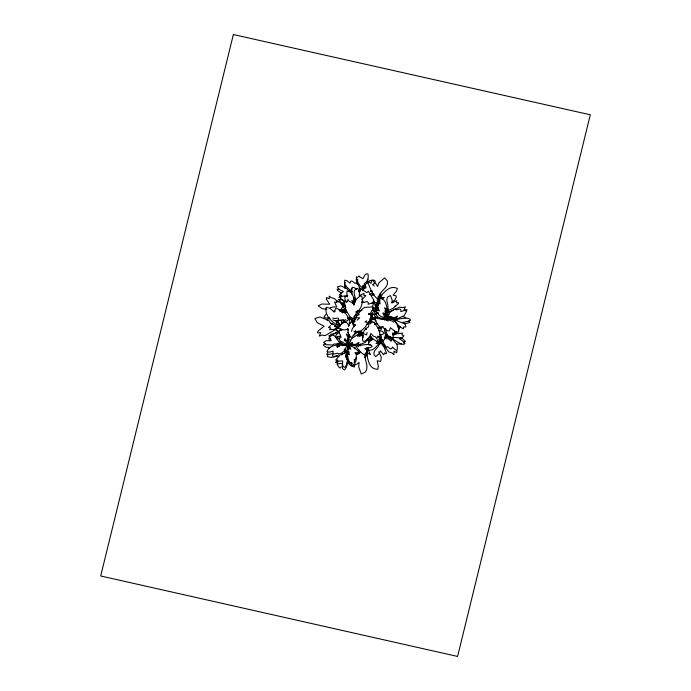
<?xml version="1.0" encoding="UTF-8"?>
<svg xmlns="http://www.w3.org/2000/svg" width="691" height="691" viewBox="0 0 691 691"><rect width="100%" height="100%" fill="white"/><g stroke="black" fill="none" stroke-linecap="round" stroke-linejoin="round"><path stroke-width="1.04" d="M347.15 362.214L347.098 365.194L346.226 367.457L344.628 369.918L343.79 369.642C340.896 368.959 343.531 361.842 341.708 363.483L338.694 363.63L337.303 364.511L337.692 362.81L335.463 362.568L337.536 360.192M338.469 318.301L338.435 319.829C339.722 321.375 343.436 318.672 343.738 319.959L343.937 320.538L345.725 319.708M345.146 338.633L345.111 340.171C346.398 341.717 350.112 339.013 350.415 340.3L350.613 340.879M351.201 292.595L351.382 290.997L351.978 291.516M381.665 298.469L379.825 297.51M386.718 313.083L384.878 312.125M360.192 291.671L359.994 288.285L358.249 284.839L356.038 282.766L355.589 283.189C354.716 284.174 352.591 280.226 350.778 281.064L350.052 283.215L347.176 280.814L344.731 280.166C343.738 285.081 347.849 288.432 351.399 290.764L350.985 291.265L347.625 289.926L346.554 288.233L340.689 285.936L337.381 286.8L338.875 289.287L343.392 291.533L339.082 295.048L341.147 295.333L340.611 296.56M368.243 338.996L368.597 342.693M367.051 332.483L366.593 334.936L358.517 331.335A13.604 12.844 4.3 0 1 357.748 331.36M351.667 317.411L351.564 319.337L353.136 322.637L353.049 324.01M356.115 357.99L355.891 361.367L354.017 362.248M368.51 344.04L368.674 341.268L367.318 339.73L367.75 339.117L370.557 340.3L372 340.024L370.894 339.376L370.134 337.692M354.699 365.038L354.336 367.085L349.37 364.511A15.513 14.649 4.3 0 1 347.599 359.795L346.925 356.85L346.269 357.774M394.518 331.049L394.406 332.57L393.214 333.554L392.436 333.088L393.214 336.241L392.851 338.288L387.884 335.722A15.513 14.649 4.3 0 1 386.114 331.006L385.638 328.372M351.503 331.36L352.436 328.493L354.759 325.167L355.71 324.925L354.31 325.029L353.36 323.008L355.969 317.307M375.083 283.69L374.85 282.947M380.188 297.64L379.575 299.574M367.491 340.603L367.353 339.16M350.596 336.638L349.853 336.88C348.86 337.899 346.804 344.895 349.085 343.375L351.667 338.65L357.42 334.781L357.912 336.171L358.327 335.878C360.547 337.13 360.788 328.873 358.664 333.183L357.783 336.085M346.58 354.233L346.718 352.928M368.027 279.285L366.895 283.379M372.907 295.454L373.08 293.9M390.087 318.957L390.346 316.616M368.156 344.507L369.089 341.82L372.89 338.469L369.625 337.934M348.255 351.771L347.754 352.989L347.53 352.393M344.438 288.207L344.826 285.763M375.446 320.235L375.351 320.728L376.129 320.503M363.077 290.721L362.179 288.968L359.881 289.9L359.234 292.017L358.309 290.851M374.842 324.165L374.643 322.343L373.209 322.256M359.812 335.912L360.158 334.53L360.754 335.964M362.283 289.425L362.896 288.112L362.628 289.935M354.837 302.485L355.468 300.922M349.344 335.619L349.309 336.586L350.017 335.843M348.463 326.437L349.793 322.896L352.22 321.876L353.922 326.446M379.843 326.402L379.134 326.852M370.782 315.398L371.05 313.74L368.744 314.586M349.948 347.478L349.81 348.713L350.648 348.255M385.941 319.968L385.984 318.81L384.671 320.192M354.569 348.739L355.019 347.029L354.207 347.677M328.018 354.163L327.275 356.573C330.609 357.713 334.271 357.783 337.173 355.494M381.251 338.132L380.525 342.546L383.902 346.701L386.597 353.196L385.889 353.896L384.585 352.842L383.635 354.803L380.421 350.795L379.385 353.369L375.757 356.642L374.047 354.733C372.725 349.801 379.324 348.134 379.1 343.539C375.93 346.666 372.795 352.056 367.457 349.603L368.113 347.694M353.783 322.17L354.405 320.235L356.383 317.765L359.743 317.8L357.23 320.166M346.813 359.355L347.202 358.18L347.547 358.94M373.304 313.8L371.214 319.752L371.551 320.857L372.959 322.248L374.211 322.507L378.798 329.201L380.732 337.536L377.476 336.431L376.828 338.875L375.524 336.854L373.157 336.016L370.808 333.399C370.298 336.906 367.577 340.093 364.278 341.354L362.93 341.181C361.488 335.714 363.216 329.357 368.623 326.808L368.899 322.896L366.575 324.554L365.91 326.256A23.865 21.162 7.1 0 1 360.158 331.205L353.801 331.671M352.799 322.576L353.516 320.564L352.03 317.99L350.881 317.324L347.875 318.663M365.746 286.558L363.794 288.838L363.984 286.204L365.634 284.908M375.671 306.856L377.295 302.14L377.372 298.719C372.242 294.85 370.393 288.484 367.966 282.861L369.054 281.833L371.067 283.414L371.525 281.211L371.965 280.365L372.518 280.529L376.56 284.493L377.476 286.506L379.057 282.697L384.611 277.903L387.245 280.753C389.266 288.13 379.204 290.401 379.549 297.26C384.421 292.561 389.387 284.718 397.403 288.432L396.418 291.257L393.093 295.169L396.366 295.973L396.159 297.389L394.95 299.946L391.365 302.641M359.311 350.147L357.135 354.12L355.39 352.686M362.032 289.659L362.283 287.715C358.724 285.279 357.152 281.09 356.288 276.823C358.802 278.628 358.499 273.999 359.743 276.936L362.378 278.335C363.276 280.494 364.226 273.152 367.076 273.835L367.957 273.947C368.856 277.609 367.785 281.876 364.209 283.681L364.019 286.324L365.971 284.036A15.513 14.304 5.8 0 1 369.728 280.667C375.697 278.819 376.966 281.462 372.604 284.882L373.511 284.796L374.125 286.16M379.039 302.917L378.996 302.157L377.735 303.081L377.096 305.655L378.34 304.705L377.243 307.158L375.317 307.927M375.472 313.248L374.738 315.027L375.075 320.037L377.787 324.321C377.891 325.763 380.62 326.584 381.19 328.268L382.14 326.86L386.822 330.626L389.292 330.859L390.389 327.689L394.82 331.274L398.577 332.267C400.046 324.822 393.62 319.942 388.256 316.487L388.895 315.744M349.421 334.461L349.05 335.36L347.944 332.311L348.324 328.916L345.034 329.909L342.52 329.607L340.438 330.574L340.957 328.536L337.536 328.078L343.056 322.749L345.63 321.704M375.36 307.659L374.591 308.782L373.891 307.564M362.697 336.405L363.241 335.178L361.263 335.273L361.73 334.029M352.09 321.635L352.747 320.71M385.094 328.294L384.369 330.566C386.761 333.883 385.604 338.219 383.142 341.129L382.304 340.853C379.411 340.171 382.045 333.045 380.214 334.686M337.579 324.718L337.847 324.139L339.324 324.347M346.018 350.294L344.248 353.308M337.726 347.34L337.597 346.692M398.431 330.108L400.132 326.765L398.215 326.048M372.959 312.462L370.687 314.301M327.698 352.427L326.783 354.198L327.413 354.561L332.967 353.688L332.613 355.969C333.891 357.515 337.614 354.811 337.916 356.098L338.115 356.677L338.979 356.21M339.747 337.51L340.663 335.748M350.639 343.246L347.962 346.77L349.905 346.882M337.484 347.443L340.913 341.786M380.586 330.143L381.708 328.536L381.311 328.087L378.003 328.19M372.371 306.89L373.632 303.314L372.242 302.986L368.07 304.282L368.363 302.788L367.327 301.552L363.518 302.554L363.025 301.164L361.471 302.373M367.698 338.78L365.47 342.365C345.863 349.905 371.309 340.991 372.121 346.416L370.825 347.4L364.788 348.627L366.662 350.035L367.655 353.196L365.245 353.239L365.228 355.079C360.78 353.429 357.998 349.404 355.77 345.526L348.765 345.353L353.956 347.357L358.18 351.019L358.612 352.66L359.631 352.911L358.275 353.585L355.468 352.401L355.044 353.015L356.401 354.552L356.115 358.845L354.924 359.83L354.146 359.363C356.426 364.295 354.137 366.316 349.594 361.998A15.513 14.649 4.3 0 1 347.823 357.282L347.15 354.336L346.079 356.841C348.48 360.158 347.314 364.485 344.852 367.405L344.014 367.128C341.121 366.446 343.755 359.32 341.933 360.961L338.918 361.117L337.528 361.998L337.916 360.296L335.688 360.054L339.436 355.424L346.804 351.719L347.815 345.163L346.381 346.459L344.472 350.795L341.294 353.205L338.34 354.163L338.141 353.576C337.839 352.289 334.116 355.001 332.837 353.455L333.192 351.166L329.503 352.134L327.007 351.676C328.415 346.77 333.615 345.431 337.951 344.818L337.821 344.178L334.176 343.954L332.431 345.042L326.109 344.628L323.552 342.408L326.057 340.767L331.153 340.654L328.951 335.567L330.937 336.197L331.041 333.908L332.241 335.126L334.401 335.783L340.162 343.358M374.056 311.304L374.401 310.665L374.885 311.002M352.065 320.296L351.607 320.995L352.099 319.026M371.715 303.677L372.699 302.114L373.995 302.546L375.377 304.36L376.638 310.579M362.516 290.47L362.991 290.047L366.74 292.682L368.398 291.205L373.632 299.834L374.228 302.39M325.884 314.189L323.898 317.299L325.824 317.946L329.572 317.825M332.241 324.563L332.794 323.699M370.886 317.229L371.957 316.037L372.449 314.042L370.626 315.511M406.317 311.572L407.025 309.741L403.993 309.844L405.453 306.839L402.931 307.642L399.484 307.124L389.569 311.65L387.409 313.248L385.129 313.679M341.795 343.729L342.978 342.002M385.276 317.402L387.824 314.301M345.846 355.658L346.191 355.105L345.776 357.135M378.184 328.458L379.048 327.223M330.687 335.455L332.699 333.883L339.272 332.328M354.5 321.868L355.122 321.09M379.765 336.465L380.948 335.014M372.924 293.217L369.374 294.556M344.956 304.973L341.371 308.402L341.354 308.989L344.679 309.991L343.254 311.831M344.213 340.723L345.44 339.445M341.259 366.817L340.058 368.07L339.074 367.292L337.424 364.934L337.26 362.369M381.138 336.802L379.281 338.046M336.534 338.745L337.597 337.683L335.472 337.156L335.61 336.197L336.405 334.47L339.324 332.25M395.01 333.062L395.623 332.457M377.286 306.398L375.291 309.559L378.556 307.322M339.575 324.122L340.387 324.692M358.491 333.926L360.918 332.043M382.805 298.745L384.317 297.389L380.957 297.648L379.359 299.03L378.53 301.596L379.411 301.103M380.715 297.009L381.898 295.558L379.739 294.902L380.827 293.563L379.938 293.191M348.299 318.231L350.078 317.178M343.177 353.757L341.656 354.889M336.586 328.968L325.219 335.584L321.773 335.1L319.251 336.076L320.719 332.639L317.679 332.855L317.54 332.233L318.387 330.773L324.148 326.238L317.195 322.628L314.88 318.525L319.968 316.979L328.985 320.65L330.644 323.431L335.826 325.573L336.457 324.718C330.73 320.849 324.606 315.105 326.152 307.245L329.918 308.255L334.34 312.168L335.446 308.575L337.916 308.765L342.598 312.868L343.548 311.252C344.075 313.083 346.891 314.034 346.951 315.606L349.655 320.348L350.087 323.138M403.579 342.9L405.427 341.354L401.506 337.864L392.782 337.415M362.006 299.6L365.893 295.584L363.924 295.558L364.002 293.347L359.242 295.644L359.527 292.829L357.817 288.259L355.39 289.279C351.909 293.105 357.005 297.7 354.656 301.734C353.3 297.536 353.023 291.196 347.098 291.144L346.778 293.183L347.469 296.569L345.319 296.128L344.99 297.07L344.887 299.004L346.459 302.304M357.973 331.913L352.997 335.61M384.973 315.528L386.096 314.604M341.708 295.048L338.858 297.571L340.922 297.856L339.963 299.894L342.33 299.436M330.566 325.582L328.484 327.551L330.548 327.828L329.59 329.875L331.231 329.313L333.477 329.65L339.013 326.981M385.353 310.89L385.397 310.414M354.604 298.054L355.217 298.192M349.205 319.346L351.857 318.689M381.89 326.688L382.408 326.351M343.012 311.961L345.129 311.08L346.632 311.391M396.548 332.734L393.058 334.936M335.861 321.496L336.552 321.047M332.095 324.476L332.794 324.027L330.929 323.138M333.399 334.245L336.923 332.051L339.583 331.507M357.282 354.051L360.667 351.978M337.009 322.619L338.642 321.652M369.728 320.339L371.361 319.372L375.645 318.871M391.78 337.268L389.076 338.996L385.518 338.65M345.034 321.799L347.893 320.192M378.435 328.743L380.577 327.543M366.679 320.797L364.995 322.049L367.94 322.36C369.219 321.92 371.767 318.689 370.497 318.18L370.229 318.568L372.579 316.435L372.268 315.493L370.601 315.891M344.135 349.516L345.526 348.791L345.077 351.158L346.675 353.092L349.482 351.978M368.424 313.852L369.201 313.446M374.747 324.623L377.2 323.673M363.371 337.45L362.473 337.908L362.766 336.405L361.721 335.17L359.389 336.033M330.358 307.806L332.993 306.916L336.759 307.037L334.556 301.941L336.534 302.572L336.638 300.283L337.847 301.509L340.007 302.166L345.068 309.421L346.545 310.466M338.34 327.491L335.835 329.123L338.383 331.352M325.832 343.289L323.328 344.921L323.794 345.543L325.884 347.15L330.082 347.452M342.909 303.582L342.209 303.928L343.703 306.415M344.999 296.707L347.763 295.368M339.359 342.598L341.216 341.717M370.566 291.585L371.905 290.963M329.814 336.051L331.62 335.213M370.393 336.621L369.918 336.94L370.808 337.113M383.298 346.122L384.757 345.474M330.091 318.43L326.783 319.302L327.404 320.659M336.465 329.978L335.99 330.186L338.184 331.196M374.401 294.176L371.343 295.282M339.886 310.544L341.717 309.87M369.149 337.329L370.912 336.603M394.889 306.588L395.615 306.294L395.105 306.139M339.428 310.147L340.317 309.793M390.596 337.191L389.793 337.484L385.163 335.541M339.117 320.244L334.902 320.65L332.881 319.873M342.088 320.684L341.328 321.142L340.991 320.417M369.823 314.353L368.623 314.431M344.654 312.297L345.707 312.012M361.998 310.268L355.986 311.624M352.168 292.233L350.104 291.688L352.039 291.999M393.438 335.126L397.463 333.615L402.654 333.131L401.834 334.746L403.976 335.8L401.635 338.141L399.303 338.573L404.157 342.183L404.866 343.6C401.903 348.134 382.779 329.408 397.04 344.343L397.394 348.402L396.841 350.156L395.451 349.853L392.307 346.968L391.875 348.402L390.38 349.041L387.426 346.554L386.338 347.564L382.961 341.769L382.581 340.041M379.67 334.893L383.099 334.124L384.403 333.131L382.08 331.265L378.78 330.782M366.325 350.881L368.864 350.302M337.528 318.024L335.1 318.516L332.604 318.059M377.156 318.56L379.316 318.741M401.566 343.954L396.945 344.135M342.045 311.209L343.643 310.941M385.664 310.302L387.789 309.965M389.871 336.448L384.187 337.148M339.039 288.812L337.156 289.322L337.787 290.678L341.302 293.157M384.179 316.184L387.072 315.804M371.698 339.324L370.696 339.324M341.639 311.641L343.747 310.812L339.782 310.337M345.241 282.619L344.507 282.679L344.533 285.573L345.647 288.199M370.765 314.854L376.422 313.783L377.727 312.79L375.403 310.924L372.103 310.449M346.718 312.358L343.418 312.375M369.244 336.906L370.756 336.811M362.067 332.008L361.048 332.069L362.205 332.863M383.289 326.498L382.633 326.515M379.549 298.296L377.528 298.512L377.476 299.022M344.947 302.77L342.503 302.762L345.88 307.279M350.225 323.138L349.18 323.103L349.508 323.492M368.769 314.388L369.443 314.379L369.029 313.671M366.921 323.932L367.949 323.924L368.761 322.887L371.378 316.383L370.428 314.137L369.029 314.301L369.979 313.999L372.311 310.19L373.244 306.934L364.589 307.348A23.865 23.84 87.4 0 0 358.828 313.083L358.163 315.027L355.83 316.953L356.115 312.548C361.782 309.231 363.164 302.209 361.834 296.197L360.477 296.042C356.979 297.683 354.431 301.388 353.939 305.189L353.274 303.686L351.589 302.304L349.223 301.431L347.927 299.194L347.271 301.958L344.014 300.801L345.941 310.138L350.527 317.54M386.191 334.893L387.599 334.902M337.312 328.346L338.486 328.355M371.888 290.643L370.488 290.799L370.592 291.516L372.173 291.671M333.546 311.278L335.118 311.304M356.314 311.701L359.545 311.641M326.826 309.266L322.205 308.696L318.197 305.811L321.963 304.014L329.745 304.247L326.333 299.177L326.523 297.571L329.201 298.832L329.262 296.059L331.153 297.631L334.487 298.59L337.908 302.166M376.206 308.722L377.787 308.877M355.122 314.75L357.852 315.027M368.804 344.826L370.29 345.025M379.247 337.64L380.853 337.873M381.95 339.108L381.147 339.29L382.797 340.041M370.065 318.672L372.466 317.687L376.431 318.154M371.663 322.749L370.195 322.896L370.1 322.403M397.601 326.584L398.007 327.033M358.845 331.43L359.406 331.231M338.875 346.467L337.001 345.923L339.108 346.321M366.55 351.235L367.102 350.657L366.956 347.564M357.627 353.49L358.137 354.353M358.171 331.481L360.339 331.81M384.93 311.14L388.99 311.805M342.719 309.767L344.317 310.026M388.437 314.923L387.064 314.301L388.886 314.362M347.4 296.802L344.455 295.912L339.946 296.836L341.052 298.944L344.731 301.717M376.44 310.89L375.602 310.587L376.725 309.905L378.573 310.423M390.717 316.608L394.077 317.774L395.736 320.287L404.753 323.777L409.841 322.533L408.865 320.512M339.324 310.864L340.793 311.304M370.221 321.272L371.188 321.315L370.842 319.613L373.261 319.57L372.268 316.418L370.566 315.346M364.39 357.411L365.358 357.454L365.021 355.753L367.431 355.71L366.437 352.557M378.253 303.919L374.349 302.174L373.339 300.766M396.34 332.578L396.91 332.354L396.375 331.896M339.203 323.189L337.027 322.421L336.318 321.263M340.093 326.437C337.51 326.143 335.576 323.379 336.767 320.909L340.007 324.969M341.864 330.194L339.713 329.754L339.393 330.695L339.29 332.621L341.112 337.338L339.341 336.396L336.906 336.379L340.283 340.896L343.099 342.935L346.709 344.023L347.141 344.774L346.234 344.61A13.604 12.844 4.3 0 1 341.682 344.196L340.482 343.824L339.143 342.071M405.85 317.687L402.136 316.193M383.859 313.351L384.645 313.654M376.785 312.721L378.253 313.438L378.089 312.712M347.893 356.893C343.634 348.92 353.282 359.441 347.893 351.857L347.461 350.795L347.668 354.379M356.936 312.729L358.197 313.334M377.804 336.18L378.944 336.75L379.938 339.912L377.519 339.955L377.502 341.795L373.08 339.108L370.195 335.99M361.151 289.304L360.339 289.132L359.199 287.249M328.32 348.048L329.313 348.566M343.548 300.481L342.062 299.687L338.331 299.488L343.116 304.532M330.713 338.711L328.726 338.08L329.667 340.793M339.281 338.391L339.912 338.763M368.977 339.281L370.108 340.343M357.929 279.743L356.133 279.017L357.368 284.64M356.625 312.168L359.277 314.759M348.083 317.437L349.491 318.456M356.513 289.244L354.388 287.706L352.237 287.24L351.399 289.831L351.719 294.245M377.079 341.959L379.687 343.868M340.335 310.328L342.287 311.779M353.645 297.691L355.2 298.901M378.677 299.704L380.015 300.749M372.803 307.21L374.021 309.456L373.408 309.905L372.501 308.998M363.276 335.757L359.907 332.552M352.229 291.136L351.425 290.073L351.607 288.475L352.203 289.002M393.412 322.179L392.246 321.09L387.573 319.674L383.885 314.785C386.442 314.75 389.327 317.16 387.953 319.864L387.046 319.087L394.06 319.251C396.288 323.138 399.07 327.163 403.518 328.804L403.535 326.964L405.945 326.921L404.952 323.759L403.069 322.351L409.115 321.134L410.411 320.14C409.564 314.638 384.222 323.69 403.76 316.089L405.988 312.513L406.317 310.656L404.926 310.337L400.763 311.632L401.048 310.129L400.011 308.894L396.202 309.905L395.71 308.514L389.957 312.375L387.375 317.1C385.008 318.776 387.202 311.546 388.143 310.613L393.119 308.255L398.586 303.444L398.284 302.503L396.617 302.9L396.686 300.697L391.927 302.986L392.212 300.179L390.51 295.61L388.083 296.629C384.593 300.455 389.689 305.042 387.34 309.084C385.984 304.878 385.716 298.547 379.782 298.495L379.463 300.533L380.154 303.919L378.003 303.479L377.58 306.346L379.402 311.062L377.632 310.121L375.187 310.104L378.564 314.63L381.389 316.659L384.991 317.748L385.431 318.499L384.524 318.344A13.604 12.844 4.3 0 1 379.972 317.92L377.761 316.772L372.691 309.516M384.775 337.709L385.518 338.495L385.44 337.07M349.145 325.729L346.683 322.507L344.524 321.842L343.315 320.624L343.211 322.913L341.492 321.98L341.319 323.319M351.14 319.657L349.966 319.112L348.825 317.229M353.429 299.98L354.595 301.768M387.945 321.021L386.511 319.423L386.373 320.417M368.571 338.815L369.84 341.786M347.798 318.318L348.644 319.942M353.282 324.96L354.336 326.731M378.78 351.728L381.199 356.919L381.026 359.959L380.525 361.445L377.217 360.771L378.279 366.109L377.787 369.322C368.528 369.219 368.286 359.225 366.17 352.686C362.542 359.07 370.385 366.282 365.012 372.345L361.272 373.969L358.655 366.783L359.104 362.343L357.307 363.907L351.771 365.997L351.201 365.919L351.227 364.883L351.892 362.516L349.326 363.164L348.851 361.678M347.728 343.444L348.324 344.8M380.931 340.482L382.088 343.012L388.722 351.883L392.039 352.911L393.896 354.82L394.06 351.209L396.712 352.669L396.971 350.562M358.361 343.557L359.225 345.465M347.297 328.761L347.893 330.194M347.962 332.293L349.145 335.8L351.874 337.657L354.207 334.79L355.433 332.112L355.407 330.307M374.954 304.498L375.161 305.94M360.572 345.846A15.513 14.649 4.3 0 1 360.097 343.997M379.946 342.641C380.482 345.103 378.409 344.325 379.946 342.641M337.657 326.834L336.75 327.413L334.461 326.307L337.657 326.834M387.521 309.836C388.316 311.218 388.411 306.035 387.521 309.836M353.602 318.672L354.431 318.041L354.448 315.761L353.602 318.672M371.136 321.108L370.29 323.993L370.298 321.963L371.136 321.108M362.559 287.326L363.12 285.59L362.559 287.326M348.083 346.692L348.817 348.48L350.795 349.257L348.221 345.699L348.083 346.692M360.365 333.408L361.099 335.195L363.077 335.973L360.503 332.414L360.365 333.408M347.754 343.22C349.387 346.511 340.197 334.885 347.228 340.931L347.754 343.22M386.044 316.944C387.582 320.097 378.521 308.722 385.518 314.655L386.044 316.944M352.419 342.762L350.467 344.671L348.463 344.662L349.482 343.557L352.419 342.762M390.709 316.487L388.748 318.396L386.753 318.396L387.772 317.281L390.709 316.487M346.027 354.328L346.493 352.652L346.027 354.328M367.051 349.076L366.869 350.864L367.612 352.937L370.48 354.69L367.37 347.97L367.051 349.076M348.601 336.508L348.281 338.348L346.251 334.073L348.117 335.195L348.601 336.508M354.207 302.891L353.878 304.722L351.857 300.455L353.723 301.578L354.207 302.891M386.891 310.242L386.563 312.073L384.541 307.797L386.407 308.92L386.891 310.242M387.858 337.51L386.537 337.45L385.561 336.284L387.858 337.51M347.599 338.745L347.832 341.276L348.273 339.497L347.599 338.745M385.889 312.47L386.122 315.001L386.563 313.222L385.889 312.47M391.434 339.739C391.788 345.155 385.388 332.492 391.434 339.739M348.48 349.249L347.979 350.475L347.884 347.815L348.48 349.249M358.819 342.46L358.292 344.161L354.716 344.913L358.819 342.46M397.109 316.193L396.582 317.895L393.006 318.637L397.109 316.193M337.156 346.511L337.07 347.003L341.026 345.008L338.426 344.947L337.156 346.511M379.774 340.603L378.193 343.289L375.999 343.479L379.774 340.603M379.186 296.413L378.34 298.676L378.253 297.838C377.226 297.311 379.324 294.565 379.186 296.413M233.359 34.55L100.696 575.974L457.58 656.45L590.304 114.784L233.359 34.55M357.636 310.708L357.022 311.192L359.795 310.682L357.636 310.708M352.03 344.325L351.417 344.809L354.189 344.308L352.03 344.325M390.32 318.059L389.707 318.542L392.479 318.033L390.32 318.059M344.783 345.517L346.632 345.327L344.783 345.517M357.057 332.241L358.914 332.051L357.057 332.241M383.064 319.242L384.922 319.061L383.064 319.242M379.385 339.868L380.724 337.856L380.3 339.601L379.385 339.868M363.077 288.268L362.671 289.546L363.552 288.795C368.545 287.801 365.029 284.934 363.077 288.268M344.939 310.181L342.831 309.784L344.939 310.181M339.333 343.798L337.234 343.401L339.333 343.798M377.623 317.532L375.515 317.126L377.623 317.532M344.325 344.947L343.85 345.465L341.604 345.051L344.325 344.947M382.615 318.672L382.14 319.19L379.895 318.776L382.615 318.672M392.773 338.314C389.828 338.659 390.709 336.733 392.773 338.314M397.118 319.778C394.483 320.348 394.716 318.188 397.118 319.778M358.828 346.053C356.228 346.623 356.392 344.472 358.828 346.053M366.463 329.149L365.72 328.605L366.463 329.149"/></g></svg>
